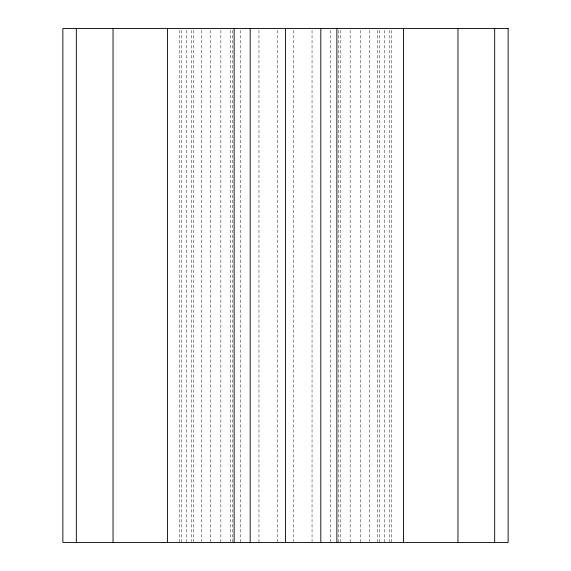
<?xml version="1.0" encoding="UTF-8"?>
<svg xmlns="http://www.w3.org/2000/svg" width="571" height="571" viewBox="0 0 571 571"><rect width="100%" height="100%" fill="white"/><g stroke="black" fill="none" stroke-linecap="round" stroke-linejoin="round"><path stroke-width="0.43" stroke-dasharray="2.85 2.14" d="M391.677 30.334L391.677 542.45M389.458 30.334L389.458 542.45M384.576 30.334L384.576 542.45M379.686 30.334L379.686 542.45M377.467 30.334L377.467 542.45M369.723 30.334L369.723 541.558M360.572 30.334L360.572 542.45M350.151 30.334L350.151 542.45M340.302 30.334L340.302 542.45M338.589 30.334L338.589 542.45M330.295 30.334L330.295 542.45M312.044 30.334L312.044 541.558M293.794 30.334L293.794 541.558M277.206 30.334L277.206 542.45M258.956 30.334L258.956 542.45M240.705 30.334L240.705 542.45M232.411 30.334L232.411 542.45M230.698 30.334L230.698 542.45M220.849 30.334L220.849 542.45M210.428 30.334L210.428 542.45M201.278 30.334L201.278 541.558M193.533 30.334L193.533 542.45M191.314 30.334L191.314 541.558M186.424 30.334L186.424 542.45M181.542 30.334L181.542 542.45M179.323 30.334L179.323 542.45"/><path stroke-width="0.86" d="M494.672 28.55L494.672 542.45M457.963 28.55L457.963 542.45M403.533 28.55L403.533 542.45M336.876 28.55L336.876 542.45M320.823 28.55L320.823 542.45M285.5 28.55L285.5 542.45M250.177 28.55L250.177 542.45M234.124 28.55L234.124 542.45M167.467 28.55L167.467 542.45M113.037 28.55L113.037 542.45M76.328 28.55L76.328 542.45M508.133 28.55L62.867 28.55L62.867 542.45L508.133 542.45L508.133 28.55"/></g></svg>
